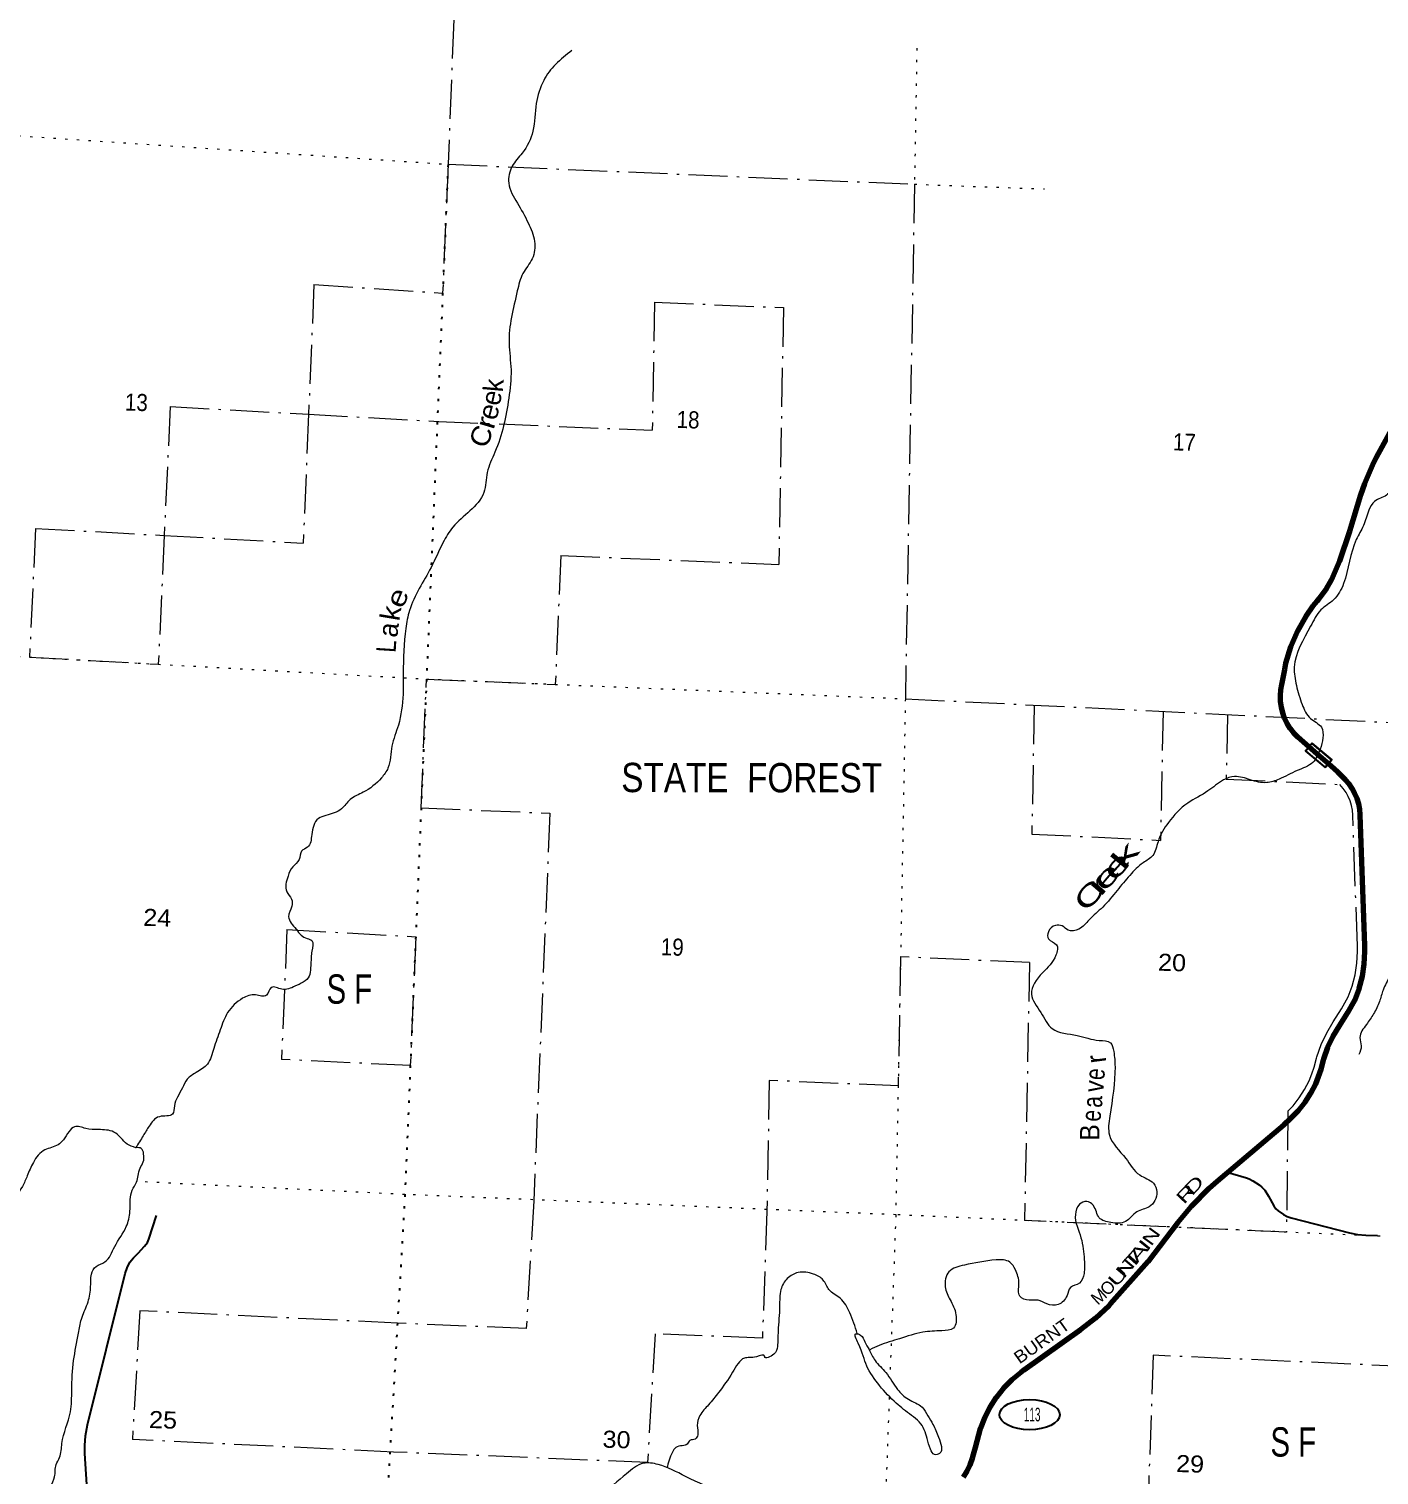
# Model space of a CAD drawing. Header units: feet. Extents: x -955330 to -733631, y 195788 to 387588.
# Drawn here: x -816808 to -802984, y 224533 to 239339 of the extents above; entities that cross this region are included whole.
import ezdxf
from ezdxf.enums import TextEntityAlignment as Align

# ---------------------------------------------------------------- set-up
doc = ezdxf.new("R2010")
doc.units = ezdxf.units.FT
doc.header["$LTSCALE"] = 80
doc.linetypes.add('DOT_DASHED', pattern=[7.7, 5, -1.2, 0.3, -1.2])
doc.linetypes.add('DOTTED', pattern=[1.5, 0.3, -1.2])
for name, color, linetype, lineweight in [('17', 7, 'Continuous', 25), ('23', 7, 'Continuous', 70), ('29', 7, 'Continuous', 25), ('39', 7, 'Continuous', 13), ('41', 7, 'Continuous', 13), ('44', 7, 'DOT_DASHED', 13), ('59', 7, 'Continuous', 13), ('6', 7, 'DOTTED', 25), ('7', 7, 'DOTTED', 13)]:
    doc.layers.add(name, color=color, linetype=linetype, lineweight=lineweight)

msp = doc.modelspace()

# ---------------------------------------------------------------- linework, layer by layer
at = {"layer": '17'}
msp.add_ellipse((-806562.81, 225151.29), major_axis=(-309.24, 1), ratio=0.500121, dxfattribs=at)
at = {"layer": '23'}
for points in [[(-803616.89, 231912.6), (-803705.05, 231989.07), (-803731.79, 232012.26), (-803817.61, 232086.69), (-803858.51, 232129.87), (-803894.68, 232177.08), (-803925.72, 232227.81), (-803951.28, 232281.51), (-803971.08, 232337.59), (-803984.92, 232395.43), (-803992.64, 232454.4), (-803994.14, 232513.86), (-803989.43, 232573.14), (-803979.38, 232628.09), (-803950.86, 232781.67), (-803940.52, 232846.98), (-803887.71, 233014.34), (-803817.7, 233175.26), (-803731.25, 233327.98), (-803657.98, 233431.81), (-803640.3, 233456.87), (-803619.23, 233481.81), (-803600.16, 233504.39), (-803523.39, 233610.97), (-803472.48, 233699.98), (-803458.16, 233725.02), (-803447.46, 233749.98), (-803386.61, 233891.88), (-803284.7, 234196.26), (-803171.33, 234568.15), (-803131.48, 234685.55), (-803048.03, 234877.21), (-803010.92, 234955.76), (-802835.69, 235271.8)], [(-807240.22, 224509.98), (-807202.24, 224571.43), (-807170.9, 224636.52), (-807146.53, 224704.52), (-807136.07, 224743.43), (-807115.38, 224815.5), (-807064.81, 225008.29), (-807022.2, 225121.34), (-806968, 225229.32), (-806902.81, 225331.04), (-806827.35, 225425.39), (-806742.44, 225511.33), (-806649.01, 225587.93), (-806618, 225609.96), (-806036.49, 226023.59), (-805886.51, 226139.25), (-805749.44, 226269.94), (-805735.26, 226285.13), (-805348.63, 226718.62), (-805046.28, 227119.36), (-804903.83, 227285.13), (-804723.2, 227469.23), (-804641.03, 227541.34), (-803959.87, 228118.3), (-803886.33, 228186.92), (-803809.43, 228264.71), (-803741.08, 228350.1), (-803682.04, 228442.18), (-803632.94, 228539.91), (-803603.99, 228613.36), (-803577.85, 228688.24), (-803553.62, 228780.95), (-803549.94, 228793.77), (-803508.28, 228912.4), (-803454.45, 229026.03), (-803389.04, 229133.4), (-803304.42, 229267.51), (-803232.81, 229396.77), (-803187.65, 229515.99), (-803155.2, 229639.27), (-803135.81, 229765.26), (-803129.7, 229892.6), (-803131.32, 229950.29), (-803177.96, 231293.61), (-803182.69, 231350.14), (-803193.3, 231405.86), (-803209.68, 231460.16), (-803231.64, 231512.46), (-803258.95, 231562.17), (-803291.31, 231608.76), (-803328.36, 231651.71), (-803342.62, 231666.04), (-803405.87, 231729.57), (-803475.78, 231790.21), (-803616.89, 231912.6)]]:
    msp.add_lwpolyline(points, dxfattribs=at)
at = {"layer": '29'}
for points in [[(-804538.94, 227633.03), (-804342.33, 227576.55), (-804314.24, 227565.31), (-804276.78, 227544.7), (-804211.24, 227503.47), (-804183.15, 227480.99), (-804155.06, 227449.13), (-804117.61, 227389.17), (-804063.31, 227289.85), (-804040.83, 227259.87), (-804018.36, 227237.38), (-803962.18, 227199.91), (-803926.6, 227181.17), (-803885.41, 227166.18), (-803288.04, 227014.39), (-803205.64, 226997.53), (-803121.37, 226988.16), (-803001.88, 226985.33)], [(-816208.44, 225048.86), (-815822.4, 226595.58), (-815801.81, 226653.67), (-815773.72, 226711.76), (-815738.14, 226756.73), (-815691.32, 226805.45), (-815623.91, 226876.65), (-815595.82, 226914.13), (-815578.96, 226947.86), (-815501.35, 227189.81)], [(-816122.14, 220079.8), (-816333.64, 220556.16), (-816365.47, 220651.72), (-816386.07, 220773.52), (-816386.07, 221118.31), (-816386.07, 222070.23), (-816378.58, 222223.89), (-816363.6, 222332.57), (-816303.68, 222609.9), (-816168.85, 223239.51), (-816153.86, 223340.7), (-816153.87, 223479.36), (-816236.26, 224753.58), (-816235.31, 224836.97), (-816228.77, 224933.47), (-816208.44, 225048.86)]]:
    msp.add_lwpolyline(points, dxfattribs=at)
at = {"layer": '39'}
for points in [[(-822764.92, 239548.08), (-822712.66, 239475.84), (-822656.06, 239413.57), (-822600.21, 239393.72), (-822425.03, 239386.43), (-822239.41, 239324.31), (-822079.74, 239337.67), (-821927.4, 239375.49), (-821820.75, 239301.61), (-821633.6, 239223.3), (-821457.94, 239232.14), (-821328.98, 239296.9), (-821176.93, 239258.01), (-821090.73, 239174.65), (-820931.91, 239159.78), (-820684.46, 239142.24), (-820411.21, 239178.42), (-820236.46, 239157.01), (-819821.57, 239075.88), (-819587.05, 238963.84), (-819486.62, 238884.1), (-819387.81, 238885.16), (-819214.05, 238964.72), (-819080.72, 239108.09), (-818995.31, 239267.03), (-818870.68, 239321.82), (-818748.56, 239360.54), (-818601.29, 239430.81), (-818442.71, 239407.87), (-818082.21, 239328.37), (-817878.28, 239271.76), (-817678.57, 239275.84), (-817498.45, 239298.68), (-817373.65, 239359.53), (-817313.28, 239355.69), (-817213.36, 239326.44), (-817049.3, 239351.79), (-816889.1, 239449.93), (-816743.62, 239594.94), (-816560.09, 239597.49), (-816395.77, 239564.28), (-816310.87, 239571.82), (-816159.01, 239593.5), (-816045.3, 239553.73), (-815876.15, 239480), (-815747.25, 239542.74), (-815585.3, 239699.38), (-815410.95, 239865.73), (-815295.63, 240013.68), (-815172.58, 240016.03), (-815102.82, 240056.33), (-815014.95, 240162.7), (-814882.08, 240156.68), (-814765.24, 240086.54), (-814681.17, 239999.22), (-814609.39, 239972.83), (-814468.27, 239972.62), (-814306.04, 240004.08), (-814160.61, 240080.46), (-814121.4, 240244.82), (-814181.36, 240329.4), (-814305.48, 240492.63), (-814336.15, 240612.67), (-814303.71, 240753.02), (-814297.7, 240886.08), (-814377.85, 240969.25), (-814489.89, 241132.12), (-814597.56, 241373.59), (-814569.77, 241560.51), (-814442.48, 241704.05), (-814351.52, 241913.3), (-814367.62, 242115.67), (-814370.28, 242295.44), (-814302.27, 242479.13), (-814159.91, 242654.52), (-813983.19, 242832.92), (-813821.53, 242979.47), (-813550.54, 243276.17), (-813356.05, 243441.92), (-813226.23, 243736.8), (-813252.3, 244010.14), (-813294.38, 244152.73), (-813299.49, 244308.08)], [(-805263.34, 244016.96), (-805333.94, 243854.54), (-805426.97, 243643.33), (-805382.37, 243450.2), (-805237.64, 243369.12), (-805155.1, 243297.99), (-805018.07, 243295.89), (-804884.67, 243374.65), (-804757.53, 243378.9), (-804410.42, 243390.65), (-804110.68, 243436.14), (-803887.28, 243423.36), (-803719.48, 243371.87), (-803621.49, 243278.07), (-803516.62, 243212.33), (-803184.58, 243192.24), (-803048.47, 243226.5), (-802913.6, 243287.04), (-802763.01, 243266.36), (-802676.93, 243178.98), (-802602.13, 243051.55), (-802493.17, 242987.71), (-802349.98, 242989.45), (-802262.26, 242956.53), (-802130.64, 242841.53), (-801948.79, 242720.97), (-801744.56, 242741.07), (-801557.23, 242668.81), (-801466.13, 242546.95), (-801357.29, 242479.07), (-801301.3, 242396.63), (-801324.94, 242213.62), (-801340.71, 242024.32), (-801305.75, 241845.61), (-801208.43, 241729.62), (-801188.08, 241601.82), (-801196.41, 241458.72), (-801128.62, 241299.21), (-800954.9, 240975), (-800875.76, 240790.91), (-800800.04, 240627.12), (-800759.54, 240498.71), (-800702.44, 240385.95), (-800691.12, 240226.12), (-800704.19, 239992.32), (-800784.8, 239657.59), (-800861.16, 239397.44), (-800925.31, 239140.95), (-800904.94, 238946.52), (-800806.64, 238796.19), (-800713.28, 238615.71), (-800619.67, 238443.31), (-800390.9, 238348.51)], [(-811250.11, 239118.66), (-811415.67, 238976.26), (-811537.52, 238812.36), (-811613.16, 238576.41), (-811647.88, 238292.79), (-811757.45, 238067.95), (-811860.27, 237933.76), (-811895.69, 237761.21), (-811807.08, 237556.65), (-811696.26, 237353.44), (-811631.39, 237163.73), (-811654.85, 236986.78), (-811750.1, 236836.21), (-811807.92, 236656.25), (-811892.58, 236119.75), (-811872.49, 235848.62), (-811895.32, 235558.58), (-812036.92, 235005.63), (-812115.73, 234798.04), (-812150.11, 234593.15), (-812292.89, 234403.63), (-812467.18, 234239.29), (-812568.77, 234078.82), (-812691.27, 233826.11), (-812912.18, 233384.57), (-812949.92, 233201.98), (-812975.88, 232740.44), (-812978.27, 232526.51), (-813026.06, 232210.98), (-813090.95, 231996.91), (-813131.98, 231772.03), (-813199.52, 231671.1), (-813385.4, 231523.26), (-813520.71, 231448.6), (-813608.21, 231354.33), (-813767.5, 231286.44), (-813845.07, 231254.45), (-813912.48, 231090.93), (-813956.7, 230961.04), (-814016.33, 230922.46), (-814041.15, 230834.37), (-814107.84, 230761.68), (-814155.06, 230666.19), (-814167.97, 230505.07), (-814119.79, 230430.94), (-814115.99, 230356.13), (-814149.42, 230250.13), (-814072.6, 230122.65), (-814020.04, 230060.5), (-813960.58, 230026.41), (-813910.83, 230004.72), (-813912.03, 229897.76), (-813917.93, 229835.35), (-813925.29, 229724.53), (-813939.92, 229640.18), (-814084.13, 229537.52), (-814218.1, 229507.23), (-814326.44, 229524.62), (-814377.21, 229445.4), (-814487.99, 229448.73), (-814620.06, 229414.35), (-814773.66, 229267.55), (-814849.49, 229092.18), (-814915.73, 228900.36), (-814981, 228740.81), (-815094.45, 228655.39), (-815187.27, 228585.51), (-815236.32, 228496.13), (-815287.51, 228402.79), (-815318.44, 228312.87), (-815337.09, 228228.64), (-815472.96, 228202.44), (-815578.71, 228104.68), (-815638.08, 228007.54), (-815714.34, 227884.67)], [(-801168.54, 236144.16), (-801267.96, 236122.93), (-801385.19, 236045.7), (-801521.83, 235926.66), (-801670.74, 235868.56), (-801846.45, 235791.07), (-801963.81, 235709.81), (-802138.39, 235535.39), (-802285.34, 235408.58), (-802457.56, 235312.82), (-802575.46, 235213.41), (-802632.13, 235071.77), (-802678.91, 234923.79), (-802746.64, 234816.8), (-802793.19, 234743.51), (-802831.69, 234669.97), (-802909.43, 234565.31), (-803030.27, 234502.32), (-803089.45, 234411.23), (-803144.59, 234253.4), (-803217.38, 234112.25), (-803347.89, 233659.91), (-803449.6, 233495.4), (-803579.77, 233390.3), (-803685.57, 233223.9), (-803853.45, 232802.97), (-803830.76, 232618.57), (-803772.12, 232422.99), (-803685.72, 232279.06), (-803575.53, 232188.93), (-803558.6, 232081.42), (-803587.55, 231965.14)], [(-803587.55, 231965.14), (-803662.92, 231830.18), (-803822.69, 231746.16), (-804008.83, 231656.88), (-804134.86, 231622.31), (-804303.33, 231651.61), (-804463.62, 231684.7), (-804577.57, 231649.77), (-804736.18, 231537.45), (-804943.55, 231412.47), (-805141.02, 231214.5), (-805247.73, 231017.84), (-805302.38, 230876.15), (-805399.35, 230802.35), (-805536.29, 230673.22), (-805665.9, 230519.65), (-805814.18, 230348.47), (-805953.19, 230217.39), (-806058.88, 230121.65), (-806168.07, 230110.8), (-806229.24, 230155.04), (-806297.61, 230161.14), (-806370.16, 230094.68), (-806370.33, 230022), (-806287.43, 229962.98), (-806292.65, 229856.14), (-806431.17, 229674.57), (-806544.52, 229457.92), (-806447.37, 229269.26), (-806331.36, 229104.25), (-806075.42, 229033.96), (-805849.15, 228982.74), (-805734.94, 228959.11), (-805701.29, 228871.28), (-805687.89, 228713.41), (-805741.37, 228208.27), (-805745.23, 228012.56), (-805578.97, 227775.38), (-805434.89, 227605.49), (-805294.3, 227520.51), (-805260.65, 227432.68), (-805337.83, 227279.55), (-805464.34, 227228.85), (-805580.23, 227129.37), (-805731.78, 227117.78), (-805849.23, 227167.75), (-805909.99, 227292.74), (-805977.26, 227335.14), (-806050.74, 227305.05), (-806094.17, 227201.37), (-806036.87, 226961.42), (-806003.25, 226738.33), (-806005.47, 226597.07), (-806052.81, 226497.55), (-806144.91, 226451.87), (-806179.62, 226370.14), (-806269.02, 226279.97), (-806387.8, 226285.56), (-806475.39, 226322.52), (-806568.11, 226323.29), (-806661.62, 226364.47), (-806671.91, 226491.97), (-806707.95, 226634.37), (-806764.06, 226712.78), (-806904.51, 226735.18), (-807230.68, 226682.41)], [(-800139.41, 230806.73), (-800263.89, 230890.02), (-800391.83, 230926.17), (-800511.46, 230903.53), (-800626.07, 230846.41), (-800794.02, 230758.6), (-801191.94, 230598.97), (-801370.16, 230572.03), (-801521.55, 230633.12), (-801660.04, 230653.44), (-801739.93, 230611.43), (-801851.49, 230521.92), (-801961.4, 230486.87), (-802102.34, 230493.13), (-802244.86, 230513.57), (-802355.21, 230464.4), (-802486.84, 230377.51), (-802589.98, 230299.86), (-802649.46, 230198.69), (-802706.26, 230053.02), (-802713.78, 229869.53), (-802750.45, 229789.88), (-802814.65, 229733.26), (-802876.03, 229636.18), (-802942.65, 229498.89), (-802980.46, 229380.91), (-803040.68, 229255.53), (-803114.57, 229144.7), (-803181.07, 229011.44), (-803167.5, 228926.23), (-803190.31, 228838.09)], [(-815714.34, 227884.67), (-815801.94, 227921.63), (-815866.53, 227986.16), (-815939.36, 228044.88), (-816095.86, 228069.78), (-816226.55, 228081.79), (-816340.93, 228099.36), (-816396.83, 228050.57), (-816455.83, 227965.54), (-816509.78, 227914.67), (-816644.41, 227862.2), (-816763.16, 227734.54), (-816825.75, 227597.12), (-816875.41, 227487.58), (-817019.78, 227312.24), (-817130.29, 227190.4), (-817183.8, 227087.03), (-817208.86, 226990.88), (-817252.19, 226957.86), (-817383.87, 226802.33), (-817466.31, 226675.6), (-817467.46, 226637.28), (-817472.94, 226588.99), (-817524.02, 226566.3), (-817569.67, 226523.26), (-817588.2, 226443.06), (-817643, 226363.96), (-817737.15, 226249.69), (-817821.96, 226110.92), (-817905.5, 226014.51), (-817956.14, 225939.32), (-818073.13, 225870.16), (-818156, 225795.94), (-818246.51, 225736.08), (-818321.74, 225647.49), (-818433.01, 225366.18), (-818444.4, 225255.48), (-818419.05, 225159.83), (-818404.43, 225042.3), (-818429.44, 224948.16), (-818481.11, 224838.68), (-818563.54, 224711.95), (-818616.56, 224624.71), (-818600.86, 224543.49), (-818597.24, 224462.62), (-818652.64, 224363.34), (-818786.83, 224258.36), (-818898.39, 224168.85), (-818975.22, 224094.45), (-819024.87, 223984.9), (-819060.13, 223885.02), (-819134.96, 223877.18), (-819219.25, 223889.81), (-819447.53, 223874.48), (-819604.7, 223877.19), (-819717.92, 223866.46), (-819861.4, 223788.01), (-819877.25, 223729.94), (-819863.02, 223666.92), (-819903.53, 223593.45), (-820029.61, 223490.24), (-820130.85, 223408.49), (-820214.52, 223374.67), (-820298.01, 223346.9), (-820375.82, 223306.85), (-820462.44, 223309.46), (-820557.29, 223306.25), (-820661.34, 223264.97), (-820868.19, 223224.76), (-821015.77, 223211.04), (-821094.14, 223219.45), (-821150.96, 223207.03), (-821216.87, 223160.56), (-821287.73, 223150.58), (-821341.19, 223115.85), (-821411.5, 223057.4), (-821503.23, 223023.82), (-821671.62, 222988.51), (-821807.46, 222895.7), (-821951, 222815.22), (-822101.02, 222787.44), (-822169.93, 222775.38), (-822240.23, 222716.93), (-822298.57, 222654.08), (-822308.63, 222587.76), (-822323.18, 222438.8), (-822366.73, 222331.09), (-822449.55, 222258.89), (-822499.95, 222191.76), (-822524.4, 222115.78), (-822564.67, 222050.37), (-822583.15, 221972.19), (-822624.83, 221927.01), (-822698.13, 221902.97), (-822783.63, 221875.26), (-822858.27, 221806.85), (-822959.2, 221735.19)], [(-816588.64, 224416.29), (-816545.33, 224515.93), (-816529.49, 224640.62), (-816495.08, 224712.27), (-816470.57, 224856.89), (-816384.28, 225179.33), (-816369.5, 225402.98), (-816350.34, 225705.24), (-816301.57, 225986.42), (-816271.09, 226128.84), (-816209.9, 226286.49), (-816176.86, 226447.01), (-816166.52, 226590.04), (-816119.78, 226669.39), (-816031.71, 226715.19), (-815930.25, 226871.63), (-815811.15, 227078.01), (-815774.26, 227232.35), (-815770.56, 227355.39), (-815751.6, 227449.71), (-815706.82, 227531.14), (-815690.66, 227599.29), (-815670.23, 227675.39), (-815638.08, 227739.03), (-815633.58, 227821.67), (-815658.13, 227876.92), (-815714.34, 227884.67)], [(-808327.79, 225983.97), (-808402.53, 226194.8), (-808502.91, 226343.18), (-808617.19, 226431.41), (-808676.72, 226530.11), (-808775.67, 226591.64), (-808932.48, 226606.45), (-809043.18, 226545.18), (-809109.08, 226432.09), (-809122.22, 226262.9), (-809137.97, 226006.97), (-809144.71, 225849.7), (-809181.38, 225770.05), (-809274.82, 225746.62), (-809274.76, 225748.63), (-809359.6, 225743.11), (-809482.95, 225730.67), (-809604.26, 225584.93), (-809747.53, 225379.28), (-809850.1, 225253.16), (-809938.09, 225142.75), (-809965.35, 225040.6), (-809960.14, 224945.56), (-809987.66, 224901.97), (-810040.51, 224887.41), (-810067.85, 224849.88), (-810118.75, 224833.24), (-810183.81, 224815.01), (-810219.51, 224767.63), (-810276.84, 224603.81)], [(-807230.68, 226682.41), (-807387.95, 226614.47), (-807426.86, 226460.18), (-807376.41, 226327.44), (-807316.5, 226174.22), (-807342.78, 226037.72), (-807460.51, 226010.98), (-807656.56, 225994.68), (-807894.4, 225929.16), (-808104.17, 225858.75), (-808199.01, 225816.16)], [(-808204.2, 225817.35), (-808250.24, 225895.45), (-808292.49, 225965.37), (-808342.48, 225978.99), (-808317.13, 225883.33), (-808229.43, 225648.52), (-808098.34, 225448.74), (-807928.31, 225270), (-807772.82, 225144.19), (-807692.18, 225077.15), (-807610.59, 224907.13), (-807577.61, 224797.12), (-807534.87, 224743.34), (-807486.17, 224753.99), (-807495.3, 224919.81), (-807551.85, 225050.72), (-807603.57, 225141.11), (-807663.46, 225227.71), (-807804.17, 225308.66), (-807914.06, 225408.87), (-808033.85, 225582.07), (-808145.03, 225706.55), (-808204.2, 225817.35)], [(-808557.74, 223835.48), (-808746.45, 224208.47), (-808917.81, 224342.83), (-809114.17, 224383.07), (-809249.85, 224362.92), (-809321.32, 224332.77), (-809304.04, 224303.99), (-809364.64, 224299.76), (-809703.65, 224356.4), (-810085.84, 224519.32), (-810366.45, 224640.82), (-810517.28, 224653.44), (-810689.86, 224545.58), (-810946.41, 224327.19), (-811248.35, 224007.2), (-811383.92, 223789.2), (-811426.6, 223576.48), (-811427.2, 223509.41)]]:
    msp.add_spline(points, degree=3, dxfattribs=at)
at = {"layer": '44'}
for p, q in [((-812516.9, 237953.53), (-812572.17, 236634.3)), ((-812516.9, 237953.53), (-807741, 237749.19)), ((-813889.66, 236721.62), (-813945.3, 235393.53)), ((-813889.66, 236721.62), (-812572.17, 236634.3)), ((-810402.89, 236541.88), (-810426.23, 235229.76)), ((-810402.89, 236541.88), (-809083.69, 236485.44)), ((-809083.69, 236485.44), (-809130.48, 233855.22)), ((-815362.45, 235471.81), (-813945.3, 235393.53)), ((-813945.3, 235393.53), (-814000.55, 234074.57)), ((-816741.05, 234225.94), (-816801.61, 232907.28)), ((-816741.05, 234225.94), (-815423, 234153.14)), ((-815423, 234153.14), (-815483.56, 232834.47)), ((-811363.57, 233947.28), (-811418.82, 232628.43)), ((-811363.57, 233947.28), (-809130.48, 233855.22)), ((-816801.61, 232907.28), (-815483.56, 232834.47)), ((-805196.66, 232351.84), (-805221.2, 231031.46)), ((-804537.14, 232319.63), (-804549.41, 231659.44)), ((-804549.41, 231659.44), (-803385.02, 231602.58)), ((-812792.93, 231363.96), (-811474.05, 231309.59)), ((-814166.28, 230117.68), (-814221.96, 228788.18)), ((-814166.28, 230117.68), (-812848.17, 230044.88)), ((-812848.17, 230044.88), (-812903.45, 228724.88)), ((-806564.69, 229779.87), (-806613.76, 227139.44)), ((-812903.45, 228724.88), (-814221.96, 228788.18)), ((-807908.36, 228518.3), (-809227.58, 228572.85)), ((-803919.09, 228260.46), (-803933.06, 227020.08)), ((-803933.06, 227020.08), (-806613.76, 227139.44)), ((-811716.26, 226033.51), (-813035.32, 226088.07)), ((-805297.24, 225759.51), (-805343.34, 224440.26)), ((-802659.74, 225642.07), (-805297.24, 225759.51))]:
    msp.add_line(p, q, dxfattribs=at)
for points in [[(-812258.43, 244270.31), (-812309.85, 243128.14), (-812516.9, 237953.53), (-812516.99, 237951.46)], [(-807741, 237749.19), (-807834.72, 232480.68), (-802554.4, 232222.8), (-800089.88, 232185.38)], [(-815362.45, 235471.81), (-815423, 234153.14), (-814000.55, 234074.57)], [(-813945.3, 235393.53), (-812610.52, 235319.8), (-810426.23, 235229.76)], [(-812792.93, 231363.96), (-812737.7, 232682.8), (-811418.82, 232628.43)], [(-806515.69, 232416.26), (-806540.23, 231095.88), (-805221.2, 231031.46)], [(-803919.09, 228260.46), (-803865.53, 228314.64), (-803802.09, 228393.9), (-803747.3, 228479.36), (-803701.48, 228570.56), (-803674.31, 228639.48), (-803649.65, 228710.12), (-803625.96, 228800.78), (-803621.43, 228816.56), (-803577.74, 228940.96), (-803520.55, 229061.69), (-803452.78, 229172.92), (-803368.99, 229305.72), (-803301.03, 229428.39), (-803259.18, 229538.88), (-803228.73, 229654.56), (-803210.54, 229772.78), (-803204.75, 229893.35), (-803206.28, 229947.94), (-803252.85, 231289.18), (-803257.1, 231339.97), (-803266.24, 231387.97), (-803280.35, 231434.74), (-803299.27, 231479.8), (-803322.79, 231522.61), (-803350.67, 231562.75), (-803385.02, 231602.58)], [(-811474.05, 231309.59), (-811640.28, 227340.08), (-811716.26, 226033.51)], [(-806564.69, 229779.87), (-807883.83, 229838.61), (-807908.36, 228518.3)], [(-809227.58, 228572.85), (-809252.46, 227234.05), (-809299, 225933.54)], [(-813035.32, 226088.07), (-815672.41, 226214.78), (-815749.04, 224896.94)], [(-809299, 225933.54), (-810397.2, 225978.96), (-810473.84, 224661)], [(-810473.84, 224661), (-813076.52, 224768.63), (-815749.04, 224896.94)]]:
    msp.add_lwpolyline(points, dxfattribs=at)
at = {"layer": '59'}
for points in [[(-803669.5, 232031.04), (-803465.38, 231858.15), (-803502.96, 231813.78), (-803538, 231772.42), (-803742.12, 231945.31), (-803705.05, 231989.07)], [(-803668.57, 232019.77), (-803476.65, 231857.22), (-803509.06, 231818.95), (-803538.93, 231783.69), (-803730.85, 231946.24), (-803698.95, 231983.9)]]:
    msp.add_lwpolyline(points, close=True, dxfattribs=at)
at = {"layer": '6'}
msp.add_lwpolyline([(-812516.99, 237951.46), (-812737.7, 232682.8), (-812958.68, 227406.01), (-813267.25, 222099.55), (-813312.03, 221058.42)], dxfattribs=at)
at = {"layer": '7'}
for p, q in [((-807717.33, 239141.51), (-807741, 237749.19)), ((-807741, 237749.19), (-806409.85, 237701.04)), ((-807999.67, 225332.17), (-808090.92, 222781.86))]:
    msp.add_line(p, q, dxfattribs=at)
for points in [[(-830642.22, 238863.81), (-828516.9, 238869.27), (-823228.37, 238481.92), (-817874.95, 238308.65), (-812516.9, 237953.53)], [(-830829.86, 233813.72), (-828740.93, 233558.25), (-823473.39, 233143.27), (-818119.66, 232980.08), (-812737.7, 232682.8), (-807834.72, 232480.68)], [(-807834.72, 232480.68), (-807932.9, 227198.18), (-807992.61, 225529.35)], [(-800280.38, 226861.11), (-802613.64, 226961.33), (-807932.9, 227198.18), (-812958.68, 227406.01), (-815705.15, 227537.87)]]:
    msp.add_lwpolyline(points, dxfattribs=at)

# ---------------------------------------------------------------- texts
at = {"layer": '17'}
for s, rotation, width, p in [('D', 46.735, 1.6, (-804832.58, 227456.63)), ('R', 46.735, 1.6, (-804915.43, 227369.06)), ('N', 54.09, 1.4, (-805265.54, 226939.34)), ('T', 48.125, 1.95, (-805460.48, 226695.49)), ('A', 49.764, 1.7, (-805398.41, 226769.68)), ('I', 51.09, 1.65, (-805333.79, 226849.49)), ('N', 49.751, 1.5, (-805535.24, 226611.82)), ('U', 48.04, 1.6, (-805612.44, 226522.09))]:
    msp.add_text(s, height=128.4, rotation=rotation, dxfattribs=dict(at, width=width)).set_placement(p, align=Align.CENTER)
for s, rotation, p in [('M', 42.358, (-805810.05, 226313.32)), ('O', 45.988, (-805716.86, 226406.93))]:
    msp.add_text(s, height=128.4, rotation=rotation, dxfattribs=at).set_placement(p, align=Align.CENTER)
at = {"layer": '17', "width": 1.1}
msp.add_text('BURNT', height=128.4, rotation=35.424, dxfattribs=at).set_placement((-806665.67, 225665.47))
at = {"layer": '17', "width": 0.55}
msp.add_text('113', height=140, dxfattribs=at).set_placement((-806536.76, 225082.98), align=Align.CENTER)
at = {"layer": '41'}
for s, rotation, p in [('k', 85.025, (-811951.36, 235681.89)), ('e', 77.984, (-811975.7, 235543.59)), ('a', 83.299, (-813028.81, 233176.26)), ('r', 97.424, (-805782.36, 228805.27))]:
    msp.add_text(s, height=200, rotation=rotation, dxfattribs=at).set_placement(p, align=Align.CENTER)
for s, rotation, width, p in [('e', 75.638, 1.05, (-812004.68, 235397.71)), ('C', 69.186, 1.1, (-812085.86, 235132.82)), ('r', 73.404, 1.25, (-812036.3, 235281.21)), ('e', 67.47, 1.25, (-812946.16, 233479.01)), ('k', 80.555, 1.1, (-813005.57, 233341.42)), ('L', 86.353, 0.85, (-813050.29, 233012.13)), ('k', 50.841, 2.05, (-805510.99, 230812.59)), ('e', 48.152, 1.9, (-805599.55, 230707.5)), ('e', 49.839, 1.85, (-805702.27, 230598.6)), ('C', 48.379, 1.65, (-805877, 230404.47)), ('r', 49.054, 2.1, (-805779.75, 230512.49)), ('e', 85.804, 0.8, (-805794.88, 228631.64)), ('v', 84.953, 0.9, (-805803.86, 228504.56)), ('a', 90.553, 0.8, (-805818.91, 228353.7)), ('e', 86.463, 0.8, (-805832.75, 228207.05)), ('B', 89.98, 0.95, (-805847.22, 228040.49))]:
    msp.add_text(s, height=200, rotation=rotation, dxfattribs=dict(at, width=width)).set_placement(p, align=Align.CENTER)
at = {"layer": '44'}
for s, width, p in [('STATE  FOREST', 0.85, (-810743.65, 231525.35)), ('S F', 0.75, (-813761.18, 229359.34)), ('S F', 0.75, (-804096.83, 224722.51))]:
    msp.add_text(s, height=300, rotation=359.919, dxfattribs=dict(at, width=width)).set_placement(p)
at = {"layer": '7'}
for s, width, p in [('13', 0.9, (-815827.48, 235432.27)), ('18', 0.9, (-810178.72, 235254.55)), ('17', 0.9, (-805097.14, 235024.85)), ('24', 1.1, (-815639.7, 230156.79)), ('19', 0.9, (-810340.22, 229855.68)), ('20', 1.1, (-805249.58, 229697.48)), ('25', 1.1, (-815580.62, 225015.43)), ('30', 1.1, (-810937.27, 224814.38)), ('29', 1.1, (-805064.68, 224564.75))]:
    msp.add_text(s, height=175, rotation=358.276, dxfattribs=dict(at, width=width)).set_placement(p)

doc.saveas('drawing.dxf')
